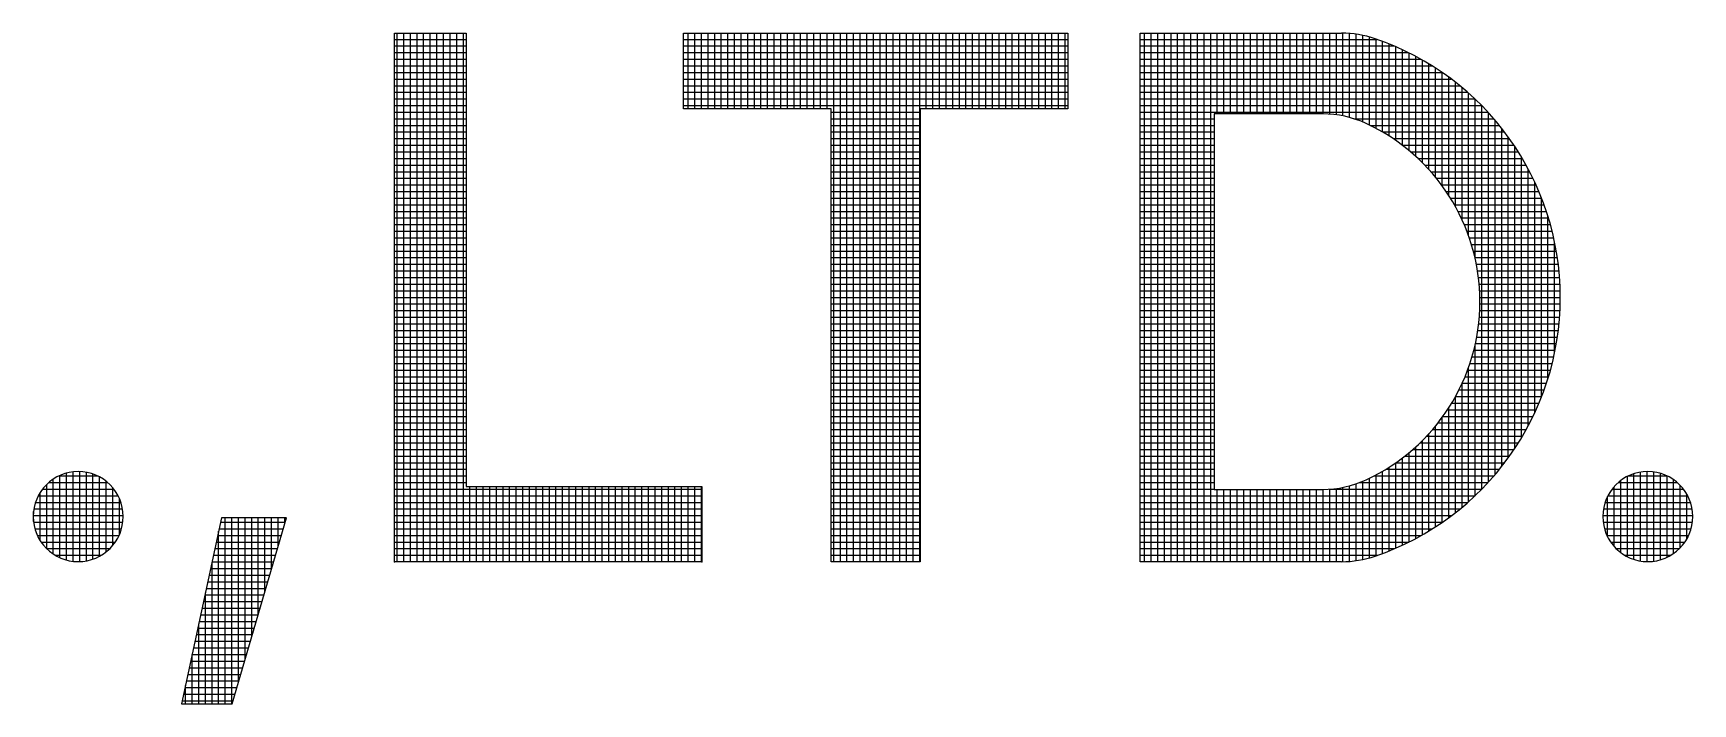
# Model space of a CAD drawing. Header units: inches. Extents: x 2106 to 2947, y -14 to 580.
# Drawn here: x 2842.04 to 2846.398, y 85.687 to 87.448 of the extents above; entities that cross this region are included whole.
import ezdxf

# ---------------------------------------------------------------- set-up
doc = ezdxf.new("R2010")
doc.units = ezdxf.units.IN
doc.header["$MEASUREMENT"] = 0
doc.layers.add('BG ÇÑ±¹Áö¿ª³\xad¹æ±â¼úÁÖ½ÄÈ¸»ç CI', color=7, linetype='Continuous')

msp = doc.modelspace()

# ---------------------------------------------------------------- linework, layer by layer
at = {"layer": 'BG ÇÑ±¹Áö¿ª³\xad¹æ±â¼úÁÖ½ÄÈ¸»ç CI', "color": 7, "linetype": 'Continuous', "lineweight": 25}
for p, q in [((2842.9885, 86.0601), (2842.9885, 87.4476)), ((2842.9885, 87.4476), (2843.1771, 87.4476)), ((2842.9885, 87.4313), (2843.1771, 87.4313)), ((2842.9885, 87.414), (2843.1771, 87.414)), ((2842.996, 86.0601), (2842.996, 87.4476)), ((2843.0133, 86.0601), (2843.0133, 87.4476)), ((2843.0307, 86.0601), (2843.0307, 87.4476)), ((2843.0481, 86.0601), (2843.0481, 87.4476)), ((2843.0654, 86.0601), (2843.0654, 87.4476)), ((2843.0828, 86.0601), (2843.0828, 87.4476)), ((2843.1002, 86.0601), (2843.1002, 87.4476)), ((2843.1175, 86.0601), (2843.1175, 87.4476)), ((2843.1349, 86.0601), (2843.1349, 87.4476)), ((2843.1523, 86.0601), (2843.1523, 87.4476)), ((2843.1696, 86.0601), (2843.1696, 87.4476)), ((2843.1771, 87.4476), (2843.1771, 86.2575)), ((2843.7474, 87.2493), (2843.7474, 87.4476)), ((2843.7474, 87.4476), (2844.7571, 87.4476)), ((2843.7474, 87.4313), (2844.7571, 87.4313)), ((2843.7474, 87.414), (2844.7571, 87.414)), ((2843.76, 87.2493), (2843.76, 87.4476)), ((2843.7774, 87.2493), (2843.7774, 87.4476)), ((2843.7947, 87.2493), (2843.7947, 87.4476)), ((2843.8121, 87.2493), (2843.8121, 87.4476)), ((2843.8295, 87.2493), (2843.8295, 87.4476)), ((2843.8468, 87.2493), (2843.8468, 87.4476)), ((2843.8642, 87.2493), (2843.8642, 87.4476)), ((2843.8816, 87.2493), (2843.8816, 87.4476)), ((2843.8989, 87.2493), (2843.8989, 87.4476)), ((2843.9163, 87.2493), (2843.9163, 87.4476)), ((2843.9337, 87.2493), (2843.9337, 87.4476)), ((2843.951, 87.2493), (2843.951, 87.4476)), ((2843.9684, 87.2493), (2843.9684, 87.4476)), ((2843.9858, 87.2493), (2843.9858, 87.4476)), ((2844.0031, 87.2493), (2844.0031, 87.4476)), ((2844.0205, 87.2493), (2844.0205, 87.4476)), ((2844.0379, 87.2493), (2844.0379, 87.4476)), ((2844.0552, 87.2493), (2844.0552, 87.4476)), ((2844.0726, 87.2493), (2844.0726, 87.4476)), ((2844.0899, 87.2493), (2844.0899, 87.4476)), ((2844.1073, 87.2493), (2844.1073, 87.4476)), ((2844.1247, 87.2493), (2844.1247, 87.4476)), ((2844.142, 86.0601), (2844.142, 87.4476)), ((2844.1594, 86.0601), (2844.1594, 87.4476)), ((2844.1768, 86.0601), (2844.1768, 87.4476)), ((2844.1941, 86.0601), (2844.1941, 87.4476)), ((2844.2115, 86.0601), (2844.2115, 87.4476)), ((2844.2289, 86.0601), (2844.2289, 87.4476)), ((2844.2462, 86.0601), (2844.2462, 87.4476)), ((2844.2636, 86.0601), (2844.2636, 87.4476)), ((2844.281, 86.0601), (2844.281, 87.4476)), ((2844.2983, 86.0601), (2844.2983, 87.4476)), ((2844.3157, 86.0601), (2844.3157, 87.4476)), ((2844.333, 86.0601), (2844.333, 87.4476)), ((2844.3504, 86.0601), (2844.3504, 87.4476)), ((2844.3678, 86.0601), (2844.3678, 87.4476)), ((2844.3851, 87.2493), (2844.3851, 87.4476)), ((2844.4025, 87.2493), (2844.4025, 87.4476)), ((2844.4199, 87.2493), (2844.4199, 87.4476)), ((2844.4372, 87.2493), (2844.4372, 87.4476)), ((2844.4546, 87.2493), (2844.4546, 87.4476)), ((2844.472, 87.2493), (2844.472, 87.4476)), ((2844.4893, 87.2493), (2844.4893, 87.4476)), ((2844.5067, 87.2493), (2844.5067, 87.4476)), ((2844.5241, 87.2493), (2844.5241, 87.4476)), ((2844.5414, 87.2493), (2844.5414, 87.4476)), ((2844.5588, 87.2493), (2844.5588, 87.4476)), ((2844.5761, 87.2493), (2844.5761, 87.4476)), ((2844.5935, 87.2493), (2844.5935, 87.4476)), ((2844.6109, 87.2493), (2844.6109, 87.4476)), ((2844.6282, 87.2493), (2844.6282, 87.4476)), ((2844.6456, 87.2493), (2844.6456, 87.4476)), ((2844.663, 87.2493), (2844.663, 87.4476)), ((2844.6803, 87.2493), (2844.6803, 87.4476)), ((2844.6977, 87.2493), (2844.6977, 87.4476)), ((2844.7151, 87.2493), (2844.7151, 87.4476)), ((2844.7324, 87.2493), (2844.7324, 87.4476)), ((2844.7498, 87.2493), (2844.7498, 87.4476)), ((2844.7571, 87.4476), (2844.7571, 87.2493)), ((2844.9467, 86.0601), (2844.9467, 87.4476)), ((2844.9467, 87.4476), (2845.4753, 87.4476)), ((2844.9467, 87.4313), (2845.5683, 87.4313)), ((2844.9467, 87.414), (2845.6132, 87.414)), ((2844.9582, 86.0601), (2844.9582, 87.4476)), ((2844.9755, 86.0601), (2844.9755, 87.4476)), ((2844.9929, 86.0601), (2844.9929, 87.4476)), ((2845.0103, 86.0601), (2845.0103, 87.4476)), ((2845.0276, 86.0601), (2845.0276, 87.4476)), ((2845.045, 86.0601), (2845.045, 87.4476)), ((2845.0624, 86.0601), (2845.0624, 87.4476)), ((2845.0797, 86.0601), (2845.0797, 87.4476)), ((2845.0971, 86.0601), (2845.0971, 87.4476)), ((2845.1144, 86.0601), (2845.1144, 87.4476)), ((2845.1318, 86.0601), (2845.1318, 87.4476)), ((2845.1492, 87.2357), (2845.1492, 87.4476)), ((2845.1665, 87.2357), (2845.1665, 87.4476)), ((2845.1839, 87.2357), (2845.1839, 87.4476)), ((2845.2013, 87.2357), (2845.2013, 87.4476)), ((2845.2186, 87.2357), (2845.2186, 87.4476)), ((2845.236, 87.2357), (2845.236, 87.4476)), ((2845.2534, 87.2357), (2845.2534, 87.4476)), ((2845.2707, 87.2357), (2845.2707, 87.4476)), ((2845.2881, 87.2357), (2845.2881, 87.4476)), ((2845.3055, 87.2357), (2845.3055, 87.4476)), ((2845.3228, 87.2357), (2845.3228, 87.4476)), ((2845.3402, 87.2357), (2845.3402, 87.4476)), ((2845.3576, 87.2357), (2845.3576, 87.4476)), ((2845.3749, 87.2357), (2845.3749, 87.4476)), ((2845.3923, 87.2357), (2845.3923, 87.4476)), ((2845.4096, 87.2357), (2845.4096, 87.4476)), ((2845.427, 87.2357), (2845.427, 87.4476)), ((2845.4444, 87.2351), (2845.4444, 87.4476)), ((2845.4617, 87.2333), (2845.4617, 87.4476)), ((2845.4791, 87.2304), (2845.4791, 87.4476)), ((2845.4965, 87.2263), (2845.4965, 87.4468)), ((2845.5138, 87.221), (2845.5138, 87.4449)), ((2845.5312, 87.2144), (2845.5312, 87.4418)), ((2845.5486, 87.2064), (2845.5486, 87.4376)), ((2845.5659, 87.1976), (2845.5659, 87.4321)), ((2845.5833, 87.1879), (2845.5833, 87.4259)), ((2845.6007, 87.1773), (2845.6007, 87.4192)), ((2845.618, 87.1657), (2845.618, 87.4119)), ((2842.9885, 87.3966), (2843.1771, 87.3966)), ((2842.9885, 87.3792), (2843.1771, 87.3792)), ((2843.7474, 87.3966), (2844.7571, 87.3966)), ((2843.7474, 87.3792), (2844.7571, 87.3792)), ((2844.9467, 87.3966), (2845.6509, 87.3966)), ((2844.9467, 87.3792), (2845.6838, 87.3792)), ((2845.6354, 87.153), (2845.6354, 87.4041)), ((2845.6527, 87.1392), (2845.6527, 87.3957)), ((2845.6701, 87.1241), (2845.6701, 87.3867)), ((2845.6875, 87.1076), (2845.6875, 87.3771)), ((2845.7048, 87.0894), (2845.7048, 87.3669)), ((2842.9885, 87.3619), (2843.1771, 87.3619)), ((2842.9885, 87.3445), (2843.1771, 87.3445)), ((2842.9885, 87.3271), (2843.1771, 87.3271)), ((2843.7474, 87.3619), (2844.7571, 87.3619)), ((2843.7474, 87.3445), (2844.7571, 87.3445)), ((2843.7474, 87.3271), (2844.7571, 87.3271)), ((2844.9467, 87.3619), (2845.713, 87.3619)), ((2844.9467, 87.3445), (2845.7394, 87.3445)), ((2844.9467, 87.3271), (2845.7635, 87.3271)), ((2845.7222, 87.0693), (2845.7222, 87.356)), ((2845.7396, 87.0468), (2845.7396, 87.3444)), ((2845.7569, 87.0215), (2845.7569, 87.3321)), ((2842.9885, 87.3098), (2843.1771, 87.3098)), ((2842.9885, 87.2924), (2843.1771, 87.2924)), ((2843.7474, 87.3098), (2844.7571, 87.3098)), ((2843.7474, 87.2924), (2844.7571, 87.2924)), ((2844.9467, 87.3098), (2845.7857, 87.3098)), ((2844.9467, 87.2924), (2845.8062, 87.2924)), ((2845.7743, 86.9924), (2845.7743, 87.3189)), ((2845.7917, 86.9581), (2845.7917, 87.3049)), ((2845.809, 86.9154), (2845.809, 87.2899)), ((2842.9885, 87.275), (2843.1771, 87.275)), ((2842.9885, 87.2577), (2843.1771, 87.2577)), ((2842.9885, 87.2403), (2843.1771, 87.2403)), ((2843.7474, 87.275), (2844.7571, 87.275)), ((2843.7474, 87.2577), (2844.7571, 87.2577)), ((2844.1352, 87.2493), (2843.7474, 87.2493)), ((2844.1352, 86.0601), (2844.1352, 87.2493)), ((2844.1352, 87.2403), (2844.3692, 87.2403)), ((2844.3692, 87.2493), (2844.3692, 86.0601)), ((2844.7571, 87.2493), (2844.3692, 87.2493)), ((2844.9467, 87.275), (2845.8252, 87.275)), ((2844.9467, 87.2577), (2845.843, 87.2577)), ((2844.9467, 87.2403), (2845.8595, 87.2403)), ((2845.4252, 87.2357), (2845.1408, 87.2357)), ((2845.1408, 87.2357), (2845.1408, 86.2498)), ((2845.8264, 86.8551), (2845.8264, 87.274)), ((2845.8438, 86.2508), (2845.8438, 87.2569)), ((2845.8611, 86.2691), (2845.8611, 87.2386)), ((2842.9885, 87.223), (2843.1771, 87.223)), ((2842.9885, 87.2056), (2843.1771, 87.2056)), ((2844.1352, 87.223), (2844.3692, 87.223)), ((2844.1352, 87.2056), (2844.3692, 87.2056)), ((2844.9467, 87.223), (2845.1408, 87.223)), ((2844.9467, 87.2056), (2845.1408, 87.2056)), ((2845.5079, 87.223), (2845.875, 87.223)), ((2845.5503, 87.2056), (2845.8896, 87.2056)), ((2845.8785, 86.2887), (2845.8785, 87.2189)), ((2845.8959, 86.3099), (2845.8959, 87.1977)), ((2842.9885, 87.1882), (2843.1771, 87.1882)), ((2842.9885, 87.1709), (2843.1771, 87.1709)), ((2842.9885, 87.1535), (2843.1771, 87.1535)), ((2844.1352, 87.1882), (2844.3692, 87.1882)), ((2844.1352, 87.1709), (2844.3692, 87.1709)), ((2844.1352, 87.1535), (2844.3692, 87.1535)), ((2844.9467, 87.1882), (2845.1408, 87.1882)), ((2844.9467, 87.1709), (2845.1408, 87.1709)), ((2844.9467, 87.1535), (2845.1408, 87.1535)), ((2845.5827, 87.1882), (2845.9032, 87.1882)), ((2845.6105, 87.1709), (2845.916, 87.1709)), ((2845.6348, 87.1535), (2845.928, 87.1535)), ((2845.9132, 86.3329), (2845.9132, 87.1748)), ((2845.9306, 86.358), (2845.9306, 87.1497)), ((2842.9885, 87.1361), (2843.1771, 87.1361)), ((2842.9885, 87.1188), (2843.1771, 87.1188)), ((2844.1352, 87.1361), (2844.3692, 87.1361)), ((2844.1352, 87.1188), (2844.3692, 87.1188)), ((2844.9467, 87.1361), (2845.1408, 87.1361)), ((2844.9467, 87.1188), (2845.1408, 87.1188)), ((2845.6565, 87.1361), (2845.9393, 87.1361)), ((2845.6759, 87.1188), (2845.9499, 87.1188)), ((2845.9479, 86.3856), (2845.9479, 87.1221)), ((2842.9885, 87.1014), (2843.1771, 87.1014)), ((2842.9885, 87.084), (2843.1771, 87.084)), ((2842.9885, 87.0667), (2843.1771, 87.0667)), ((2844.1352, 87.1014), (2844.3692, 87.1014)), ((2844.1352, 87.084), (2844.3692, 87.084)), ((2844.1352, 87.0667), (2844.3692, 87.0667)), ((2844.9467, 87.1014), (2845.1408, 87.1014)), ((2844.9467, 87.084), (2845.1408, 87.084)), ((2844.9467, 87.0667), (2845.1408, 87.0667)), ((2845.6936, 87.1014), (2845.9599, 87.1014)), ((2845.7096, 87.084), (2845.9692, 87.084)), ((2845.7243, 87.0667), (2845.9779, 87.0667)), ((2845.9653, 86.4163), (2845.9653, 87.0914)), ((2842.9885, 87.0493), (2843.1771, 87.0493)), ((2842.9885, 87.0319), (2843.1771, 87.0319)), ((2844.1352, 87.0493), (2844.3692, 87.0493)), ((2844.1352, 87.0319), (2844.3692, 87.0319)), ((2844.9467, 87.0493), (2845.1408, 87.0493)), ((2844.9467, 87.0319), (2845.1408, 87.0319)), ((2845.7377, 87.0493), (2845.986, 87.0493)), ((2845.75, 87.0319), (2845.9936, 87.0319)), ((2845.9827, 86.4511), (2845.9827, 87.0566)), ((2842.9885, 87.0146), (2843.1771, 87.0146)), ((2842.9885, 86.9972), (2843.1771, 86.9972)), ((2842.9885, 86.9798), (2843.1771, 86.9798)), ((2844.1352, 87.0146), (2844.3692, 87.0146)), ((2844.1352, 86.9972), (2844.3692, 86.9972)), ((2844.1352, 86.9798), (2844.3692, 86.9798)), ((2844.9467, 87.0146), (2845.1408, 87.0146)), ((2844.9467, 86.9972), (2845.1408, 86.9972)), ((2844.9467, 86.9798), (2845.1408, 86.9798)), ((2845.7613, 87.0146), (2846.0006, 87.0146)), ((2845.7716, 86.9972), (2846.0071, 86.9972)), ((2845.781, 86.9798), (2846.0131, 86.9798)), ((2846, 86.4916), (2846, 87.0161)), ((2842.9885, 86.9625), (2843.1771, 86.9625)), ((2842.9885, 86.9451), (2843.1771, 86.9451)), ((2844.1352, 86.9625), (2844.3692, 86.9625)), ((2844.1352, 86.9451), (2844.3692, 86.9451)), ((2844.9467, 86.9625), (2845.1408, 86.9625)), ((2844.9467, 86.9451), (2845.1408, 86.9451)), ((2845.7896, 86.9625), (2846.0187, 86.9625)), ((2845.7974, 86.9451), (2846.0237, 86.9451)), ((2846.0174, 86.5411), (2846.0174, 86.9666)), ((2842.9885, 86.9278), (2843.1771, 86.9278)), ((2842.9885, 86.9104), (2843.1771, 86.9104)), ((2842.9885, 86.893), (2843.1771, 86.893)), ((2844.1352, 86.9278), (2844.3692, 86.9278)), ((2844.1352, 86.9104), (2844.3692, 86.9104)), ((2844.1352, 86.893), (2844.3692, 86.893)), ((2844.9467, 86.9278), (2845.1408, 86.9278)), ((2844.9467, 86.9104), (2845.1408, 86.9104)), ((2844.9467, 86.893), (2845.1408, 86.893)), ((2845.8044, 86.9278), (2846.0283, 86.9278)), ((2845.8108, 86.9104), (2846.0324, 86.9104)), ((2845.8164, 86.893), (2846.036, 86.893)), ((2846.0348, 86.6083), (2846.0348, 86.8994)), ((2842.9885, 86.8757), (2843.1771, 86.8757)), ((2842.9885, 86.8583), (2843.1771, 86.8583)), ((2844.1352, 86.8757), (2844.3692, 86.8757)), ((2844.1352, 86.8583), (2844.3692, 86.8583)), ((2844.9467, 86.8757), (2845.1408, 86.8757)), ((2844.9467, 86.8583), (2845.1408, 86.8583)), ((2845.8214, 86.8757), (2846.0393, 86.8757)), ((2845.8257, 86.8583), (2846.042, 86.8583)), ((2842.9885, 86.8409), (2843.1771, 86.8409)), ((2842.9885, 86.8236), (2843.1771, 86.8236)), ((2842.9885, 86.8062), (2843.1771, 86.8062)), ((2844.1352, 86.8409), (2844.3692, 86.8409)), ((2844.1352, 86.8236), (2844.3692, 86.8236)), ((2844.1352, 86.8062), (2844.3692, 86.8062)), ((2844.9467, 86.8409), (2845.1408, 86.8409)), ((2844.9467, 86.8236), (2845.1408, 86.8236)), ((2844.9467, 86.8062), (2845.1408, 86.8062)), ((2845.8293, 86.8409), (2846.0444, 86.8409)), ((2845.8324, 86.8236), (2846.0463, 86.8236)), ((2845.8349, 86.8062), (2846.0478, 86.8062)), ((2842.9885, 86.7888), (2843.1771, 86.7888)), ((2842.9885, 86.7715), (2843.1771, 86.7715)), ((2844.1352, 86.7888), (2844.3692, 86.7888)), ((2844.1352, 86.7715), (2844.3692, 86.7715)), ((2844.9467, 86.7888), (2845.1408, 86.7888)), ((2844.9467, 86.7715), (2845.1408, 86.7715)), ((2845.8367, 86.7888), (2846.0488, 86.7888)), ((2845.838, 86.7715), (2846.0495, 86.7715)), ((2842.9885, 86.7541), (2843.1771, 86.7541)), ((2842.9885, 86.7367), (2843.1771, 86.7367)), ((2842.9885, 86.7194), (2843.1771, 86.7194)), ((2844.1352, 86.7541), (2844.3692, 86.7541)), ((2844.1352, 86.7367), (2844.3692, 86.7367)), ((2844.1352, 86.7194), (2844.3692, 86.7194)), ((2844.9467, 86.7541), (2845.1408, 86.7541)), ((2844.9467, 86.7367), (2845.1408, 86.7367)), ((2844.9467, 86.7194), (2845.1408, 86.7194)), ((2845.8382, 86.7194), (2846.0489, 86.7194)), ((2845.8387, 86.7541), (2846.0497, 86.7541)), ((2845.8387, 86.7367), (2846.0495, 86.7367)), ((2842.9885, 86.702), (2843.1771, 86.702)), ((2842.9885, 86.6847), (2843.1771, 86.6847)), ((2844.1352, 86.702), (2844.3692, 86.702)), ((2844.1352, 86.6847), (2844.3692, 86.6847)), ((2844.9467, 86.702), (2845.1408, 86.702)), ((2844.9467, 86.6847), (2845.1408, 86.6847)), ((2845.8355, 86.6847), (2846.0463, 86.6847)), ((2845.8372, 86.702), (2846.0478, 86.702)), ((2842.9885, 86.6673), (2843.1771, 86.6673)), ((2842.9885, 86.6499), (2843.1771, 86.6499)), ((2842.9885, 86.6326), (2843.1771, 86.6326)), ((2844.1352, 86.6673), (2844.3692, 86.6673)), ((2844.1352, 86.6499), (2844.3692, 86.6499)), ((2844.1352, 86.6326), (2844.3692, 86.6326)), ((2844.9467, 86.6673), (2845.1408, 86.6673)), ((2844.9467, 86.6499), (2845.1408, 86.6499)), ((2844.9467, 86.6326), (2845.1408, 86.6326)), ((2845.8264, 86.2337), (2845.8264, 86.6305)), ((2845.8269, 86.6326), (2846.0394, 86.6326)), ((2845.8303, 86.6499), (2846.0421, 86.6499)), ((2845.8332, 86.6673), (2846.0444, 86.6673)), ((2842.9885, 86.6152), (2843.1771, 86.6152)), ((2842.9885, 86.5978), (2843.1771, 86.5978)), ((2844.1352, 86.6152), (2844.3692, 86.6152)), ((2844.1352, 86.5978), (2844.3692, 86.5978)), ((2844.9467, 86.6152), (2845.1408, 86.6152)), ((2844.9467, 86.5978), (2845.1408, 86.5978)), ((2845.818, 86.5978), (2846.0325, 86.5978)), ((2845.8227, 86.6152), (2846.0362, 86.6152)), ((2842.9885, 86.5805), (2843.1771, 86.5805)), ((2842.9885, 86.5631), (2843.1771, 86.5631)), ((2842.9885, 86.5457), (2843.1771, 86.5457)), ((2844.1352, 86.5805), (2844.3692, 86.5805)), ((2844.1352, 86.5631), (2844.3692, 86.5631)), ((2844.1352, 86.5457), (2844.3692, 86.5457)), ((2844.9467, 86.5805), (2845.1408, 86.5805)), ((2844.9467, 86.5631), (2845.1408, 86.5631)), ((2844.9467, 86.5457), (2845.1408, 86.5457)), ((2845.7996, 86.5457), (2846.0188, 86.5457)), ((2845.8064, 86.5631), (2846.0239, 86.5631)), ((2845.809, 86.2177), (2845.809, 86.5702)), ((2845.8125, 86.5805), (2846.0284, 86.5805)), ((2842.9885, 86.5284), (2843.1771, 86.5284)), ((2842.9885, 86.511), (2843.1771, 86.511)), ((2844.1352, 86.5284), (2844.3692, 86.5284)), ((2844.1352, 86.511), (2844.3692, 86.511)), ((2844.9467, 86.5284), (2845.1408, 86.5284)), ((2844.9467, 86.511), (2845.1408, 86.511)), ((2845.7837, 86.511), (2846.0073, 86.511)), ((2845.7917, 86.2028), (2845.7917, 86.5275)), ((2845.7921, 86.5284), (2846.0133, 86.5284)), ((2842.9885, 86.4936), (2843.1771, 86.4936)), ((2842.9885, 86.4763), (2843.1771, 86.4763)), ((2842.9885, 86.4589), (2843.1771, 86.4589)), ((2844.1352, 86.4936), (2844.3692, 86.4936)), ((2844.1352, 86.4763), (2844.3692, 86.4763)), ((2844.1352, 86.4589), (2844.3692, 86.4589)), ((2844.9467, 86.4936), (2845.1408, 86.4936)), ((2844.9467, 86.4763), (2845.1408, 86.4763)), ((2844.9467, 86.4589), (2845.1408, 86.4589)), ((2845.7536, 86.4589), (2845.9863, 86.4589)), ((2845.7569, 86.1756), (2845.7569, 86.4641)), ((2845.7645, 86.4763), (2845.9938, 86.4763)), ((2845.7743, 86.1888), (2845.7743, 86.4932)), ((2845.7746, 86.4936), (2846.0008, 86.4936)), ((2842.9885, 86.4416), (2843.1771, 86.4416)), ((2842.9885, 86.4242), (2843.1771, 86.4242)), ((2844.1352, 86.4416), (2844.3692, 86.4416)), ((2844.1352, 86.4242), (2844.3692, 86.4242)), ((2844.9467, 86.4416), (2845.1408, 86.4416)), ((2844.9467, 86.4242), (2845.1408, 86.4242)), ((2845.7222, 86.1516), (2845.7222, 86.4163)), ((2845.7285, 86.4242), (2845.9695, 86.4242)), ((2845.7396, 86.1632), (2845.7396, 86.4388)), ((2845.7416, 86.4416), (2845.9782, 86.4416)), ((2842.9885, 86.4068), (2843.1771, 86.4068)), ((2842.9885, 86.3895), (2843.1771, 86.3895)), ((2842.9885, 86.3721), (2843.1771, 86.3721)), ((2844.1352, 86.4068), (2844.3692, 86.4068)), ((2844.1352, 86.3895), (2844.3692, 86.3895)), ((2844.1352, 86.3721), (2844.3692, 86.3721)), ((2844.9467, 86.4068), (2845.1408, 86.4068)), ((2844.9467, 86.3895), (2845.1408, 86.3895)), ((2844.9467, 86.3721), (2845.1408, 86.3721)), ((2845.6815, 86.3721), (2845.9397, 86.3721)), ((2845.6875, 86.1305), (2845.6875, 86.378)), ((2845.6986, 86.3895), (2845.9503, 86.3895)), ((2845.7048, 86.1407), (2845.7048, 86.3962)), ((2845.7142, 86.4068), (2845.9602, 86.4068)), ((2842.9885, 86.3547), (2843.1771, 86.3547)), ((2842.9885, 86.3374), (2843.1771, 86.3374)), ((2842.9885, 86.32), (2843.1771, 86.32)), ((2844.1352, 86.3547), (2844.3692, 86.3547)), ((2844.1352, 86.3374), (2844.3692, 86.3374)), ((2844.1352, 86.32), (2844.3692, 86.32)), ((2844.9467, 86.3547), (2845.1408, 86.3547)), ((2844.9467, 86.3374), (2845.1408, 86.3374)), ((2844.9467, 86.32), (2845.1408, 86.32)), ((2845.618, 86.0958), (2845.618, 86.3199)), ((2845.6182, 86.32), (2845.9037, 86.32)), ((2845.6354, 86.1036), (2845.6354, 86.3325)), ((2845.6416, 86.3374), (2845.9164, 86.3374)), ((2845.6527, 86.112), (2845.6527, 86.3463)), ((2845.6626, 86.3547), (2845.9284, 86.3547)), ((2845.6701, 86.1209), (2845.6701, 86.3614)), ((2842.093, 86.08), (2842.093, 86.2769)), ((2842.1077, 86.2853), (2842.2091, 86.2853)), ((2842.1104, 86.0705), (2842.1104, 86.2865)), ((2842.1278, 86.0643), (2842.1278, 86.2926)), ((2842.1451, 86.061), (2842.1451, 86.2959)), ((2842.1625, 86.0604), (2842.1625, 86.2966)), ((2842.1798, 86.0623), (2842.1798, 86.2947)), ((2842.1972, 86.0669), (2842.1972, 86.2901)), ((2842.2146, 86.0745), (2842.2146, 86.2825)), ((2842.9885, 86.3026), (2843.1771, 86.3026)), ((2842.9885, 86.2853), (2843.1771, 86.2853)), ((2844.1352, 86.3026), (2844.3692, 86.3026)), ((2844.1352, 86.2853), (2844.3692, 86.2853)), ((2844.9467, 86.3026), (2845.1408, 86.3026)), ((2844.9467, 86.2853), (2845.1408, 86.2853)), ((2845.5486, 86.0701), (2845.5486, 86.2792)), ((2845.5607, 86.2853), (2845.8755, 86.2853)), ((2845.5659, 86.0755), (2845.5659, 86.288)), ((2845.5833, 86.0818), (2845.5833, 86.2977)), ((2845.5916, 86.3026), (2845.89, 86.3026)), ((2845.6007, 86.0885), (2845.6007, 86.3083)), ((2846.2258, 86.0732), (2846.2258, 86.2838)), ((2846.2287, 86.2853), (2846.3301, 86.2853)), ((2846.2431, 86.066), (2846.2431, 86.291)), ((2846.2605, 86.0618), (2846.2605, 86.2952)), ((2846.2779, 86.0603), (2846.2779, 86.2967)), ((2846.2952, 86.0614), (2846.2952, 86.2956)), ((2846.3126, 86.0651), (2846.3126, 86.2919)), ((2846.33, 86.0717), (2846.33, 86.2853)), ((2842.0536, 86.2332), (2842.2632, 86.2332)), ((2842.0583, 86.1157), (2842.0583, 86.2413)), ((2842.0647, 86.2505), (2842.2521, 86.2505)), ((2842.0757, 86.0941), (2842.0757, 86.2629)), ((2842.0811, 86.2679), (2842.2357, 86.2679)), ((2842.2319, 86.086), (2842.2319, 86.271)), ((2842.2493, 86.1029), (2842.2493, 86.254)), ((2842.9885, 86.2679), (2843.1771, 86.2679)), ((2842.9885, 86.2505), (2843.7956, 86.2505)), ((2842.9885, 86.2332), (2843.7956, 86.2332)), ((2843.1771, 86.2575), (2843.7956, 86.2575)), ((2843.187, 86.0601), (2843.187, 86.2575)), ((2843.2044, 86.0601), (2843.2044, 86.2575)), ((2843.2217, 86.0601), (2843.2217, 86.2575)), ((2843.2391, 86.0601), (2843.2391, 86.2575)), ((2843.2564, 86.0601), (2843.2564, 86.2575)), ((2843.2738, 86.0601), (2843.2738, 86.2575)), ((2843.2912, 86.0601), (2843.2912, 86.2575)), ((2843.3085, 86.0601), (2843.3085, 86.2575)), ((2843.3259, 86.0601), (2843.3259, 86.2575)), ((2843.3433, 86.0601), (2843.3433, 86.2575)), ((2843.3606, 86.0601), (2843.3606, 86.2575)), ((2843.378, 86.0601), (2843.378, 86.2575)), ((2843.3954, 86.0601), (2843.3954, 86.2575)), ((2843.4127, 86.0601), (2843.4127, 86.2575)), ((2843.4301, 86.0601), (2843.4301, 86.2575)), ((2843.4475, 86.0601), (2843.4475, 86.2575)), ((2843.4648, 86.0601), (2843.4648, 86.2575)), ((2843.4822, 86.0601), (2843.4822, 86.2575)), ((2843.4996, 86.0601), (2843.4996, 86.2575)), ((2843.5169, 86.0601), (2843.5169, 86.2575)), ((2843.5343, 86.0601), (2843.5343, 86.2575)), ((2843.5516, 86.0601), (2843.5516, 86.2575)), ((2843.569, 86.0601), (2843.569, 86.2575)), ((2843.5864, 86.0601), (2843.5864, 86.2575)), ((2843.6037, 86.0601), (2843.6037, 86.2575)), ((2843.6211, 86.0601), (2843.6211, 86.2575)), ((2843.6385, 86.0601), (2843.6385, 86.2575)), ((2843.6558, 86.0601), (2843.6558, 86.2575)), ((2843.6732, 86.0601), (2843.6732, 86.2575)), ((2843.6906, 86.0601), (2843.6906, 86.2575)), ((2843.7079, 86.0601), (2843.7079, 86.2575)), ((2843.7253, 86.0601), (2843.7253, 86.2575)), ((2843.7427, 86.0601), (2843.7427, 86.2575)), ((2843.76, 86.0601), (2843.76, 86.2575)), ((2843.7774, 86.0601), (2843.7774, 86.2575)), ((2843.7947, 86.0601), (2843.7947, 86.2575)), ((2843.7956, 86.2575), (2843.7956, 86.0601)), ((2844.1352, 86.2679), (2844.3692, 86.2679)), ((2844.1352, 86.2505), (2844.3692, 86.2505)), ((2844.1352, 86.2332), (2844.3692, 86.2332)), ((2844.9467, 86.2679), (2845.1408, 86.2679)), ((2844.9467, 86.2505), (2845.1408, 86.2505)), ((2844.9467, 86.2332), (2845.8258, 86.2332)), ((2845.1408, 86.2498), (2845.4252, 86.2498)), ((2845.1492, 86.0601), (2845.1492, 86.2498)), ((2845.1665, 86.0601), (2845.1665, 86.2498)), ((2845.1839, 86.0601), (2845.1839, 86.2498)), ((2845.2013, 86.0601), (2845.2013, 86.2498)), ((2845.2186, 86.0601), (2845.2186, 86.2498)), ((2845.236, 86.0601), (2845.236, 86.2498)), ((2845.2534, 86.0601), (2845.2534, 86.2498)), ((2845.2707, 86.0601), (2845.2707, 86.2498)), ((2845.2881, 86.0601), (2845.2881, 86.2498)), ((2845.3055, 86.0601), (2845.3055, 86.2498)), ((2845.3228, 86.0601), (2845.3228, 86.2498)), ((2845.3402, 86.0601), (2845.3402, 86.2498)), ((2845.3576, 86.0601), (2845.3576, 86.2498)), ((2845.3749, 86.0601), (2845.3749, 86.2498)), ((2845.3923, 86.0601), (2845.3923, 86.2498)), ((2845.4096, 86.0601), (2845.4096, 86.2498)), ((2845.427, 86.0601), (2845.427, 86.2498)), ((2845.4444, 86.0601), (2845.4444, 86.2505)), ((2845.4448, 86.2505), (2845.8435, 86.2505)), ((2845.4617, 86.0601), (2845.4617, 86.2523)), ((2845.4791, 86.0601), (2845.4791, 86.2552)), ((2845.4965, 86.0609), (2845.4965, 86.2593)), ((2845.5138, 86.0628), (2845.5138, 86.2646)), ((2845.523, 86.2679), (2845.8601, 86.2679)), ((2845.5312, 86.0658), (2845.5312, 86.2712)), ((2846.1746, 86.2332), (2846.3842, 86.2332)), ((2846.1857, 86.2505), (2846.3731, 86.2505)), ((2846.191, 86.1), (2846.191, 86.257)), ((2846.2021, 86.2679), (2846.3567, 86.2679)), ((2846.2084, 86.084), (2846.2084, 86.273)), ((2846.3473, 86.0818), (2846.3473, 86.2752)), ((2846.3647, 86.0967), (2846.3647, 86.2603)), ((2846.3821, 86.1199), (2846.3821, 86.2371)), ((2842.0409, 86.1655), (2842.0409, 86.1915)), ((2842.0419, 86.1984), (2842.2749, 86.1984)), ((2842.0463, 86.2158), (2842.2706, 86.2158)), ((2842.2667, 86.1311), (2842.2667, 86.2259)), ((2842.9885, 86.2158), (2843.7956, 86.2158)), ((2842.9885, 86.1984), (2843.7956, 86.1984)), ((2844.1352, 86.2158), (2844.3692, 86.2158)), ((2844.1352, 86.1984), (2844.3692, 86.1984)), ((2844.9467, 86.2158), (2845.8068, 86.2158)), ((2844.9467, 86.1984), (2845.7864, 86.1984)), ((2846.1629, 86.1984), (2846.3959, 86.1984)), ((2846.1673, 86.2158), (2846.3916, 86.2158)), ((2846.1737, 86.1257), (2846.1737, 86.2313)), ((2842.0402, 86.1811), (2842.2766, 86.1811)), ((2842.0411, 86.1637), (2842.2757, 86.1637)), ((2842.0447, 86.1464), (2842.2721, 86.1464)), ((2842.5347, 86.1755), (2842.43, 85.6869)), ((2842.5285, 86.1464), (2842.6972, 86.1464)), ((2842.5322, 86.1637), (2842.7023, 86.1637)), ((2842.7057, 86.1755), (2842.5347, 86.1755)), ((2842.5445, 85.6869), (2842.5445, 86.1755)), ((2842.5619, 85.6869), (2842.5619, 86.1755)), ((2842.5626, 85.6869), (2842.7057, 86.1755)), ((2842.5792, 85.7438), (2842.5792, 86.1755)), ((2842.5966, 85.8031), (2842.5966, 86.1755)), ((2842.614, 85.8623), (2842.614, 86.1755)), ((2842.6313, 85.9216), (2842.6313, 86.1755)), ((2842.6487, 85.9809), (2842.6487, 86.1755)), ((2842.6661, 86.0402), (2842.6661, 86.1755)), ((2842.6834, 86.0994), (2842.6834, 86.1755)), ((2842.7008, 86.1587), (2842.7008, 86.1755)), ((2842.9885, 86.1811), (2843.7956, 86.1811)), ((2842.9885, 86.1637), (2843.7956, 86.1637)), ((2842.9885, 86.1464), (2843.7956, 86.1464)), ((2844.1352, 86.1811), (2844.3692, 86.1811)), ((2844.1352, 86.1637), (2844.3692, 86.1637)), ((2844.1352, 86.1464), (2844.3692, 86.1464)), ((2844.9467, 86.1811), (2845.7643, 86.1811)), ((2844.9467, 86.1637), (2845.7403, 86.1637)), ((2844.9467, 86.1464), (2845.7139, 86.1464)), ((2846.1612, 86.1811), (2846.3976, 86.1811)), ((2846.1621, 86.1637), (2846.3967, 86.1637)), ((2846.1657, 86.1464), (2846.3931, 86.1464)), ((2842.0511, 86.129), (2842.2657, 86.129)), ((2842.061, 86.1116), (2842.2559, 86.1116)), ((2842.521, 86.1116), (2842.687, 86.1116)), ((2842.5247, 86.129), (2842.6921, 86.129)), ((2842.5271, 85.6869), (2842.5271, 86.1402)), ((2842.9885, 86.129), (2843.7956, 86.129)), ((2842.9885, 86.1116), (2843.7956, 86.1116)), ((2844.1352, 86.129), (2844.3692, 86.129)), ((2844.1352, 86.1116), (2844.3692, 86.1116)), ((2844.9467, 86.129), (2845.6848, 86.129)), ((2844.9467, 86.1116), (2845.6521, 86.1116)), ((2846.1721, 86.129), (2846.3867, 86.129)), ((2846.182, 86.1116), (2846.3769, 86.1116)), ((2842.0755, 86.0943), (2842.2413, 86.0943)), ((2842.098, 86.0769), (2842.2188, 86.0769)), ((2842.5098, 86.0595), (2842.6717, 86.0595)), ((2842.5098, 85.6869), (2842.5098, 86.0592)), ((2842.5136, 86.0769), (2842.6768, 86.0769)), ((2842.5173, 86.0943), (2842.6819, 86.0943)), ((2842.9885, 86.0943), (2843.7956, 86.0943)), ((2842.9885, 86.0769), (2843.7956, 86.0769)), ((2843.7956, 86.0601), (2842.9885, 86.0601)), ((2844.1352, 86.0943), (2844.3692, 86.0943)), ((2844.1352, 86.0769), (2844.3692, 86.0769)), ((2844.3692, 86.0601), (2844.1352, 86.0601)), ((2844.9467, 86.0943), (2845.6145, 86.0943)), ((2844.9467, 86.0769), (2845.5699, 86.0769)), ((2845.4753, 86.0601), (2844.9467, 86.0601)), ((2846.1965, 86.0943), (2846.3623, 86.0943)), ((2846.219, 86.0769), (2846.3398, 86.0769)), ((2842.5024, 86.0248), (2842.6616, 86.0248)), ((2842.5061, 86.0422), (2842.6666, 86.0422)), ((2842.4912, 85.9727), (2842.6463, 85.9727)), ((2842.4924, 85.6869), (2842.4924, 85.9782)), ((2842.495, 85.9901), (2842.6514, 85.9901)), ((2842.4987, 86.0074), (2842.6565, 86.0074)), ((2842.4838, 85.938), (2842.6361, 85.938)), ((2842.4875, 85.9553), (2842.6412, 85.9553)), ((2842.4726, 85.8859), (2842.6209, 85.8859)), ((2842.475, 85.6869), (2842.475, 85.8972)), ((2842.4763, 85.9033), (2842.6259, 85.9033)), ((2842.4801, 85.9206), (2842.631, 85.9206)), ((2842.4652, 85.8512), (2842.6107, 85.8512)), ((2842.4689, 85.8685), (2842.6158, 85.8685)), ((2842.454, 85.7991), (2842.5954, 85.7991)), ((2842.4577, 85.8164), (2842.6005, 85.8164)), ((2842.4577, 85.6869), (2842.4577, 85.8162)), ((2842.4614, 85.8338), (2842.6056, 85.8338)), ((2842.4466, 85.7643), (2842.5852, 85.7643)), ((2842.4503, 85.7817), (2842.5903, 85.7817)), ((2842.4354, 85.7122), (2842.57, 85.7122)), ((2842.4391, 85.7296), (2842.5751, 85.7296)), ((2842.4403, 85.6869), (2842.4403, 85.7352)), ((2842.4428, 85.747), (2842.5802, 85.747)), ((2842.43, 85.6869), (2842.5626, 85.6869)), ((2842.4317, 85.6949), (2842.5649, 85.6949))]:
    msp.add_line(p, q, dxfattribs=at)
for centre, radius, start, end in [((2845.4753, 87.1741), 0.2735, 71.2107, 90), ((2845.3323, 86.7538), 0.7174, 288.7893, 71.2107), ((2845.4252, 86.9623), 0.2735, 65.0962, 90), ((2845.3233, 86.7428), 0.5155, 294.9038, 65.0962), ((2842.1584, 86.1785), 0.1182, 0, 180), ((2846.2794, 86.1785), 0.1182, 0, 180), ((2845.4252, 86.5233), 0.2735, 270, 294.9038), ((2842.1584, 86.1785), 0.1182, 180, 0), ((2846.2794, 86.1785), 0.1182, 180, 0), ((2845.4753, 86.3335), 0.2735, 270, 288.7895)]:
    msp.add_arc(centre, radius, start, end, dxfattribs=at)
for p in [(2842.9885, 86.0601), (2842.9885, 86.0601), (2843.7956, 86.0601), (2843.7956, 86.0601)]:
    msp.add_point(p, dxfattribs=at)

doc.saveas('drawing.dxf')
